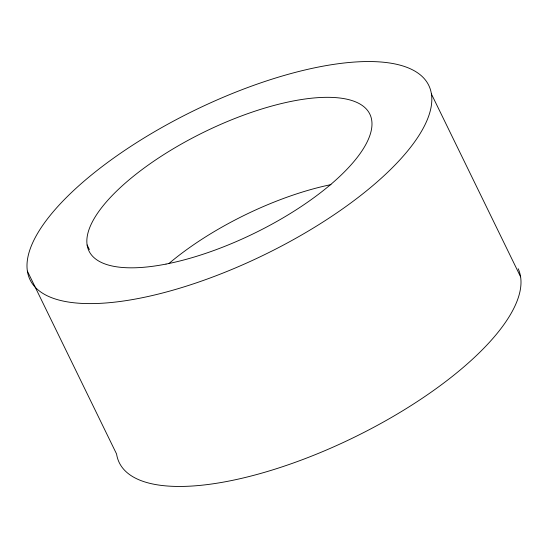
<?xml version="1.0" encoding="UTF-8"?>
<svg xmlns="http://www.w3.org/2000/svg" width="548" height="548" viewBox="0 0 548 548"><rect width="100%" height="100%" fill="white"/><g stroke="black" fill="none" stroke-linecap="round" stroke-linejoin="round"><path stroke-width="0.82" d="M431.42 93.996A221.776 80.2 -26 0 1 139.418 298.29A221.776 80.2 -26 0 1 117.388 155.44A221.776 80.2 -26 0 1 431.42 93.996L520.6 276.843M87.118 244.97L89.372 249.587M27.4 271.157L116.58 454.004A221.776 80.2 -26 0 0 341.849 443.154A221.776 80.2 -26 0 0 518.168 268.719M169.037 263.417A156.214 56.492 -26 0 1 330.999 184.621M166.023 264.081A156.214 56.492 -26 0 0 371.702 120.183A156.214 56.492 -26 0 0 150.508 163.462A156.214 56.492 -26 0 0 166.023 264.081"/></g></svg>
